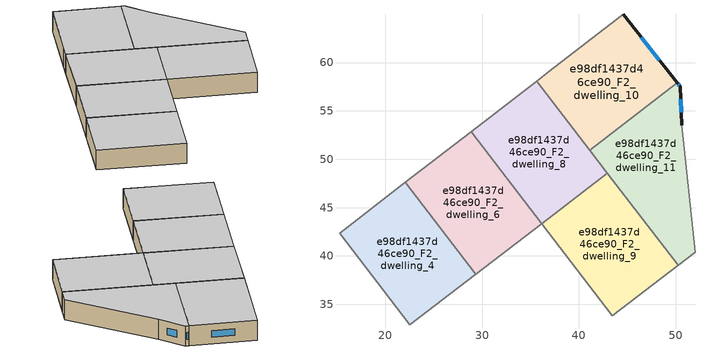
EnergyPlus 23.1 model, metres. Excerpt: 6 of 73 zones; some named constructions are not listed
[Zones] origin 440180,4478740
e98df1437d46ce90_F2_dwelling_10
 floor to e98df1437d46ce90_F1_dwelling_10 (EU_floor_Construction): 44.61,64.99 50.18,57.89 41.12,50.93 35.63,58.09 36.94,59.1 z6
 wall outside (EU_wall_Construction): 50.18,57.89 44.61,64.99 z6:9
 wall adiabatic (EU_wall_Construction): 44.61,64.99 36.94,59.1 35.63,58.09 z6:9
 wall to e98df1437d46ce90_F2_dwelling_11 (EU_wall_Construction): 41.12,50.93 50.18,57.89 z6:9
 wall to e98df1437d46ce90_F2_dwelling_8 (EU_wall_Construction): 35.63,58.09 41.12,50.93 z6:9
 window (EU_Window_Construction): 48.34,60.24 46.46,62.64 z6.99:8.01
 ceiling to e98df1437d46ce90_F3_dwelling_10 (EU_floor_Construction): 50.18,57.89 44.61,64.99 36.94,59.1 35.63,58.09 41.12,50.93 z9
e98df1437d46ce90_F2_dwelling_11
 floor to e98df1437d46ce90_F1_dwelling_11 (EU_floor_Construction): 50.47,57.53 50.62,53.51 52.01,40.36 50.26,39.03 41.12,50.93 50.18,57.89 z6
 wall outside (EU_wall_Construction): 50.62,53.51 50.47,57.53 50.18,57.89 z6:9
 wall adiabatic (EU_wall_Construction): 50.26,39.03 52.01,40.36 50.62,53.51 z6:9
 wall to e98df1437d46ce90_F2_dwelling_9 (EU_wall_Construction): 42.94,48.56 50.26,39.03 z6:9
 wall to e98df1437d46ce90_F2_dwelling_8 (EU_wall_Construction): 41.12,50.93 42.94,48.56 z6:9
 window (EU_Window_Construction): 50.37,57.65 50.28,57.77 / 50.57,54.84 50.52,56.19 z6.99:8.01
 ceiling to e98df1437d46ce90_F3_dwelling_11 (EU_floor_Construction): 52.01,40.36 50.62,53.51 50.47,57.53 50.18,57.89 41.12,50.93 50.26,39.03 z9
e98df1437d46ce90_F2_dwelling_4
 floor to e98df1437d46ce90_F1_dwelling_4 (EU_floor_Construction): 22.06,47.61 29.34,38.13 22.52,32.9 15.25,42.36 z6
 wall adiabatic (EU_wall_Construction): 22.06,47.61 15.25,42.36 z6:9
 wall to e98df1437d46ce90_F2_dwelling_5 (EU_wall_Construction): 22.52,32.9 29.34,38.13 z6:9
 wall to e98df1437d46ce90_F2_dwelling_2 (EU_wall_Construction): 15.25,42.36 22.52,32.9 z6:9
 wall to e98df1437d46ce90_F2_dwelling_6 (EU_wall_Construction): 29.34,38.13 22.06,47.61 z6:9
 ceiling to e98df1437d46ce90_F3_dwelling_4 (EU_floor_Construction): 29.34,38.13 22.06,47.61 15.25,42.36 22.52,32.9 z9
e98df1437d46ce90_F2_dwelling_6
 floor to e98df1437d46ce90_F1_dwelling_6 (EU_floor_Construction): 28.85,52.86 36.15,43.35 29.34,38.13 22.06,47.61 z6
 wall adiabatic (EU_wall_Construction): 28.85,52.86 22.06,47.61 z6:9
 wall to e98df1437d46ce90_F2_dwelling_7 (EU_wall_Construction): 29.34,38.13 36.15,43.35 z6:9
 wall to e98df1437d46ce90_F2_dwelling_8 (EU_wall_Construction): 36.15,43.35 28.85,52.86 z6:9
 ceiling to e98df1437d46ce90_F3_dwelling_6 (EU_floor_Construction): 36.15,43.35 28.85,52.86 22.06,47.61 29.34,38.13 z9
e98df1437d46ce90_F2_dwelling_8
 floor to e98df1437d46ce90_F1_dwelling_8 (EU_floor_Construction): 35.63,58.09 42.94,48.56 36.15,43.35 28.85,52.86 z6
 wall adiabatic (EU_wall_Construction): 35.63,58.09 28.85,52.86 z6:9
 wall to e98df1437d46ce90_F2_dwelling_9 (EU_wall_Construction): 36.15,43.35 42.94,48.56 z6:9
 ceiling to e98df1437d46ce90_F3_dwelling_8 (EU_floor_Construction): 42.94,48.56 35.63,58.09 28.85,52.86 36.15,43.35 z9
e98df1437d46ce90_F2_dwelling_9
 floor to e98df1437d46ce90_F1_dwelling_9 (EU_floor_Construction): 42.94,48.56 50.26,39.03 43.45,33.85 36.15,43.35 z6
 wall adiabatic (EU_wall_Construction): 43.45,33.85 50.26,39.03 z6:9
 wall to e98df1437d46ce90_F2_dwelling_7 (EU_wall_Construction): 36.15,43.35 43.45,33.85 z6:9
 ceiling to e98df1437d46ce90_F3_dwelling_9 (EU_floor_Construction): 50.26,39.03 42.94,48.56 36.15,43.35 43.45,33.85 z9
[HVACTEMPLATE:THERMOSTAT] Constant Heating Setpoint=20; Constant Cooling Setpoint=50
EU_HeatOnly_e98df1437d46ce90_F0_dwelling_3; EU_HeatOnly_e98df1437d46ce90_F0_dwelling_4; EU_HeatOnly_e98df1437d46ce90_F0_dwelling_5; EU_HeatOnly_e98df1437d46ce90_F0_dwelling_6; EU_HeatOnly_e98df1437d46ce90_F0_dwelling_7; EU_HeatOnly_e98df1437d46ce90_F0_dwelling_8; EU_HeatOnly_e98df1437d46ce90_F0_dwelling_9; EU_HeatOnly_e98df1437d46ce90_F0_dwelling_10; EU_HeatOnly_e98df1437d46ce90_F0_dwelling_11; EU_HeatOnly_e98df1437d46ce90_F0_dwelling_12; EU_HeatOnly_e98df1437d46ce90_F1_dwelling_0; EU_HeatOnly_e98df1437d46ce90_F1_dwelling_1; EU_HeatOnly_e98df1437d46ce90_F1_dwelling_2; EU_HeatOnly_e98df1437d46ce90_F1_dwelling_3; EU_HeatOnly_e98df1437d46ce90_F1_dwelling_4; EU_HeatOnly_e98df1437d46ce90_F1_dwelling_5; EU_HeatOnly_e98df1437d46ce90_F1_dwelling_6; EU_HeatOnly_e98df1437d46ce90_F1_dwelling_7; EU_HeatOnly_e98df1437d46ce90_F1_dwelling_8; EU_HeatOnly_e98df1437d46ce90_F1_dwelling_9; EU_HeatOnly_e98df1437d46ce90_F1_dwelling_10; EU_HeatOnly_e98df1437d46ce90_F1_dwelling_11; EU_HeatOnly_e98df1437d46ce90_F2_dwelling_0; EU_HeatOnly_e98df1437d46ce90_F2_dwelling_1; EU_HeatOnly_e98df1437d46ce90_F2_dwelling_2; EU_HeatOnly_e98df1437d46ce90_F2_dwelling_3; EU_HeatOnly_e98df1437d46ce90_F2_dwelling_4; EU_HeatOnly_e98df1437d46ce90_F2_dwelling_5; EU_HeatOnly_e98df1437d46ce90_F2_dwelling_6; EU_HeatOnly_e98df1437d46ce90_F2_dwelling_7; EU_HeatOnly_e98df1437d46ce90_F2_dwelling_8; EU_HeatOnly_e98df1437d46ce90_F2_dwelling_9; EU_HeatOnly_e98df1437d46ce90_F2_dwelling_10; EU_HeatOnly_e98df1437d46ce90_F2_dwelling_11; EU_HeatOnly_e98df1437d46ce90_F3_dwelling_0; EU_HeatOnly_e98df1437d46ce90_F3_dwelling_1; EU_HeatOnly_e98df1437d46ce90_F3_dwelling_2; EU_HeatOnly_e98df1437d46ce90_F3_dwelling_3; EU_HeatOnly_e98df1437d46ce90_F3_dwelling_4; EU_HeatOnly_e98df1437d46ce90_F3_dwelling_5; EU_HeatOnly_e98df1437d46ce90_F3_dwelling_6; EU_HeatOnly_e98df1437d46ce90_F3_dwelling_7; EU_HeatOnly_e98df1437d46ce90_F3_dwelling_8; EU_HeatOnly_e98df1437d46ce90_F3_dwelling_9; EU_HeatOnly_e98df1437d46ce90_F3_dwelling_10; EU_HeatOnly_e98df1437d46ce90_F3_dwelling_11; EU_HeatOnly_e98df1437d46ce90_F4_dwelling_0; EU_HeatOnly_e98df1437d46ce90_F4_dwelling_1; EU_HeatOnly_e98df1437d46ce90_F4_dwelling_2; EU_HeatOnly_e98df1437d46ce90_F4_dwelling_3; EU_HeatOnly_e98df1437d46ce90_F4_dwelling_4; EU_HeatOnly_e98df1437d46ce90_F4_dwelling_5; EU_HeatOnly_e98df1437d46ce90_F4_dwelling_6; EU_HeatOnly_e98df1437d46ce90_F4_dwelling_7; EU_HeatOnly_e98df1437d46ce90_F4_dwelling_8; EU_HeatOnly_e98df1437d46ce90_F4_dwelling_9; EU_HeatOnly_e98df1437d46ce90_F4_dwelling_10; EU_HeatOnly_e98df1437d46ce90_F4_dwelling_11; EU_HeatOnly_e98df1437d46ce90_F5_dwelling_0; EU_HeatOnly_e98df1437d46ce90_F5_dwelling_1; EU_HeatOnly_e98df1437d46ce90_F5_dwelling_2; EU_HeatOnly_e98df1437d46ce90_F5_dwelling_3; EU_HeatOnly_e98df1437d46ce90_F5_dwelling_4; EU_HeatOnly_e98df1437d46ce90_F5_dwelling_5; EU_HeatOnly_e98df1437d46ce90_F5_dwelling_6; EU_HeatOnly_e98df1437d46ce90_F5_dwelling_7; EU_HeatOnly_e98df1437d46ce90_F5_dwelling_8; EU_HeatOnly_e98df1437d46ce90_F5_dwelling_9; EU_HeatOnly_e98df1437d46ce90_F5_dwelling_10; EU_HeatOnly_e98df1437d46ce90_F5_dwelling_11
[SCHEDULE:FILE] Column Number=1; Rows to Skip at Top=0; Number of Hours of Data=8760; Column Separator=Comma; Interpolate to Timestep=No; Minutes per Item=60; Adjust Schedule for Daylight Savings=Yes
Name | File
EU_Step8_GainSchedule_e98df1437d46ce90_F1_dwelling_6_f000 | ../../schedules/e98df1437d46ce90/e98df1437d46ce90_F1_dwelling_6_f000_gain.csv
EU_Step8_GainSchedule_e98df1437d46ce90_F1_dwelling_7_f000 | ../../schedules/e98df1437d46ce90/e98df1437d46ce90_F1_dwelling_7_f000_gain.csv
EU_Step8_GainSchedule_e98df1437d46ce90_F1_dwelling_8_f000 | ../../schedules/e98df1437d46ce90/e98df1437d46ce90_F1_dwelling_8_f000_gain.csv
EU_Step8_GainSchedule_e98df1437d46ce90_F1_dwelling_9_f000 | ../../schedules/e98df1437d46ce90/e98df1437d46ce90_F1_dwelling_9_f000_gain.csv
EU_Step8_GainSchedule_e98df1437d46ce90_F1_dwelling_10_f000 | ../../schedules/e98df1437d46ce90/e98df1437d46ce90_F1_dwelling_10_f000_gain.csv
EU_Step8_GainSchedule_e98df1437d46ce90_F1_dwelling_11_f000 | ../../schedules/e98df1437d46ce90/e98df1437d46ce90_F1_dwelling_11_f000_gain.csv
EU_Step8_GainSchedule_e98df1437d46ce90_F2_dwelling_0_f000 | ../../schedules/e98df1437d46ce90/e98df1437d46ce90_F2_dwelling_0_f000_gain.csv
EU_Step8_GainSchedule_e98df1437d46ce90_F2_dwelling_1_f000 | ../../schedules/e98df1437d46ce90/e98df1437d46ce90_F2_dwelling_1_f000_gain.csv
EU_Step8_GainSchedule_e98df1437d46ce90_F2_dwelling_2_f000 | ../../schedules/e98df1437d46ce90/e98df1437d46ce90_F2_dwelling_2_f000_gain.csv
EU_Step8_GainSchedule_e98df1437d46ce90_F2_dwelling_3_f000 | ../../schedules/e98df1437d46ce90/e98df1437d46ce90_F2_dwelling_3_f000_gain.csv
EU_Step8_GainSchedule_e98df1437d46ce90_F2_dwelling_4_f000 | ../../schedules/e98df1437d46ce90/e98df1437d46ce90_F2_dwelling_4_f000_gain.csv
EU_Step8_GainSchedule_e98df1437d46ce90_F2_dwelling_5_f000 | ../../schedules/e98df1437d46ce90/e98df1437d46ce90_F2_dwelling_5_f000_gain.csv
EU_Step8_GainSchedule_e98df1437d46ce90_F2_dwelling_6_f000 | ../../schedules/e98df1437d46ce90/e98df1437d46ce90_F2_dwelling_6_f000_gain.csv
EU_Step8_GainSchedule_e98df1437d46ce90_F2_dwelling_7_f000 | ../../schedules/e98df1437d46ce90/e98df1437d46ce90_F2_dwelling_7_f000_gain.csv
EU_Step8_GainSchedule_e98df1437d46ce90_F2_dwelling_8_f000 | ../../schedules/e98df1437d46ce90/e98df1437d46ce90_F2_dwelling_8_f000_gain.csv
EU_Step8_GainSchedule_e98df1437d46ce90_F2_dwelling_9_f000 | ../../schedules/e98df1437d46ce90/e98df1437d46ce90_F2_dwelling_9_f000_gain.csv
EU_Step8_GainSchedule_e98df1437d46ce90_F2_dwelling_10_f000 | ../../schedules/e98df1437d46ce90/e98df1437d46ce90_F2_dwelling_10_f000_gain.csv
EU_Step8_GainSchedule_e98df1437d46ce90_F2_dwelling_11_f000 | ../../schedules/e98df1437d46ce90/e98df1437d46ce90_F2_dwelling_11_f000_gain.csv
